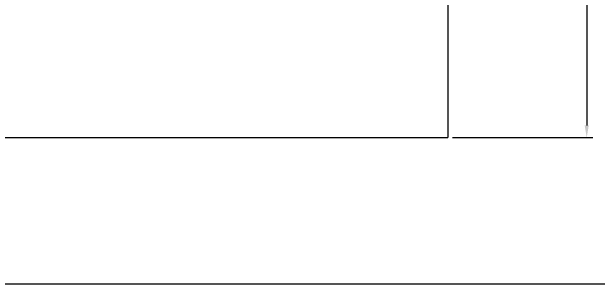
# Model space of a CAD drawing. Extents: x 0 to 6125, y 0 to 2100.
# Drawn here: x 1650 to 2608, y 0 to 445 of the extents above; entities that cross this region are included whole.
import ezdxf

# ---------------------------------------------------------------- set-up
doc = ezdxf.new("R2010")
doc.units = 0
doc.header["$LTSCALE"] = 50
doc.header["$MEASUREMENT"] = 0
doc.linetypes.add('CENTER', pattern=[2, 1.25, -0.25, 0.25, -0.25])
doc.layers.get('0').update_dxf_attribs({"linetype": 'CONTINUOUS'})
doc.layers.get('DEFPOINTS').update_dxf_attribs({"linetype": 'CONTINUOUS'})
doc.layers.add('1', color=2, linetype='CENTER')
doc.layers.add('5', color=5, linetype='CONTINUOUS')
doc.styles.get("Standard").update_dxf_attribs({"font": 'NanumGothic.ttf'})
doc.dimstyles.get("Standard").update_dxf_attribs({"dimtxt": 2.5, "dimasz": 2, "dimexe": 2, "dimexo": 1, "dimgap": 1.5, "dimtad": 1, "dimdec": 0, "dimlfac": 10, "dimrnd": 0.5, "dimzin": 0, "dimdsep": 46, "dimtxsty": 'Standard', "dimcen": 0, "dimclrt": 2, "dimadec": 0, "dimazin": 0, "dimtfac": 1, "dimtdec": 0, "dimtmove": 0, "dimatfit": 3, "dimfxl": 1, "dimtolj": 1, "dimtzin": 0, "dimarcsym": 0})

# ---------------------------------------------------------------- blocks, each defined once
blk = doc.blocks.new('*D55')
at = {"color": 3, "lineweight": -2, "transparency": 16777216}
for p, q in [((2406.435494274916, 934.2141672825067), (2598.79532071219, 934.2141672825067)), ((2588.79532071219, 914.2141672825067), (2588.79532071219, 259.2141672825068)), ((2369.670493404687, 239.2141672825068), (2598.79532071219, 239.2141672825068))]:
    blk.add_line(p, q, dxfattribs=at)
at = {"color": 3, "transparency": 16777216}
for points in [[(2585.461987378857, 914.2141672825067), (2592.128654045523, 914.2141672825067), (2588.79532071219, 934.2141672825067)], [(2585.461987378857, 259.2141672825068), (2592.128654045523, 259.2141672825068), (2588.79532071219, 239.2141672825068)]]:
    blk.add_solid(points, dxfattribs=at)
at = {"layer": 'DEFPOINTS', "color": 0, "transparency": 16777216}
for p in [(2398.435494274916, 934.2141672825067), (2361.670493404687, 239.2141672825069), (2588.79532071219, 239.2141672825068)]:
    blk.add_point(p, dxfattribs=at)
at = {"color": 2, "transparency": 16777216, "insert": (2568.79532071219, 586.7141672825072), "char_height": 20, "attachment_point": 5, "rotation": 90}
blk.add_mtext('\\A1;695', dxfattribs=at)

msp = doc.modelspace()

# ---------------------------------------------------------------- linework, layer by layer
at = {"layer": '1', "linetype": 'ByBlock'}
for p in [(2361.670493404687, 1139.214167282507), (590.5339327782858, 239.2141672825069)]:
    msp.add_line(p, (2361.670493404687, 239.2141672825069), dxfattribs=at)
at = {"layer": '5', "color": 212}
msp.add_lwpolyline([(0, 2100), (3099.999999999998, 2100), (3099.999999999998, 5.684341886080801e-14), (0, 5.684341886080801e-14)], close=True, dxfattribs=at)

# ---------------------------------------------------------------- dimensions: what is measured, and where the dimension line sits
dim = msp.add_linear_dim(base=(2588.79532071219, 239.2141672825068), p1=(2398.435494274916, 934.2141672825067), p2=(2361.670493404687, 239.2141672825069), angle=90, dimstyle='Standard', override={"dimtxt": 20, "dimasz": 20, "dimexe": 10, "dimexo": 8, "dimgap": 10, "dimdec": 4, "dimlfac": 1, "dimzin": 8, "dimclrd": 3, "dimclre": 3, "dimtdec": 4, "dimarcsym": 1})
dim.commit()
dim.dimension.update_dxf_attribs({"geometry": '*D55', "text_midpoint": (2568.79532071219, 586.7141672825072)})

doc.saveas('drawing.dxf')
